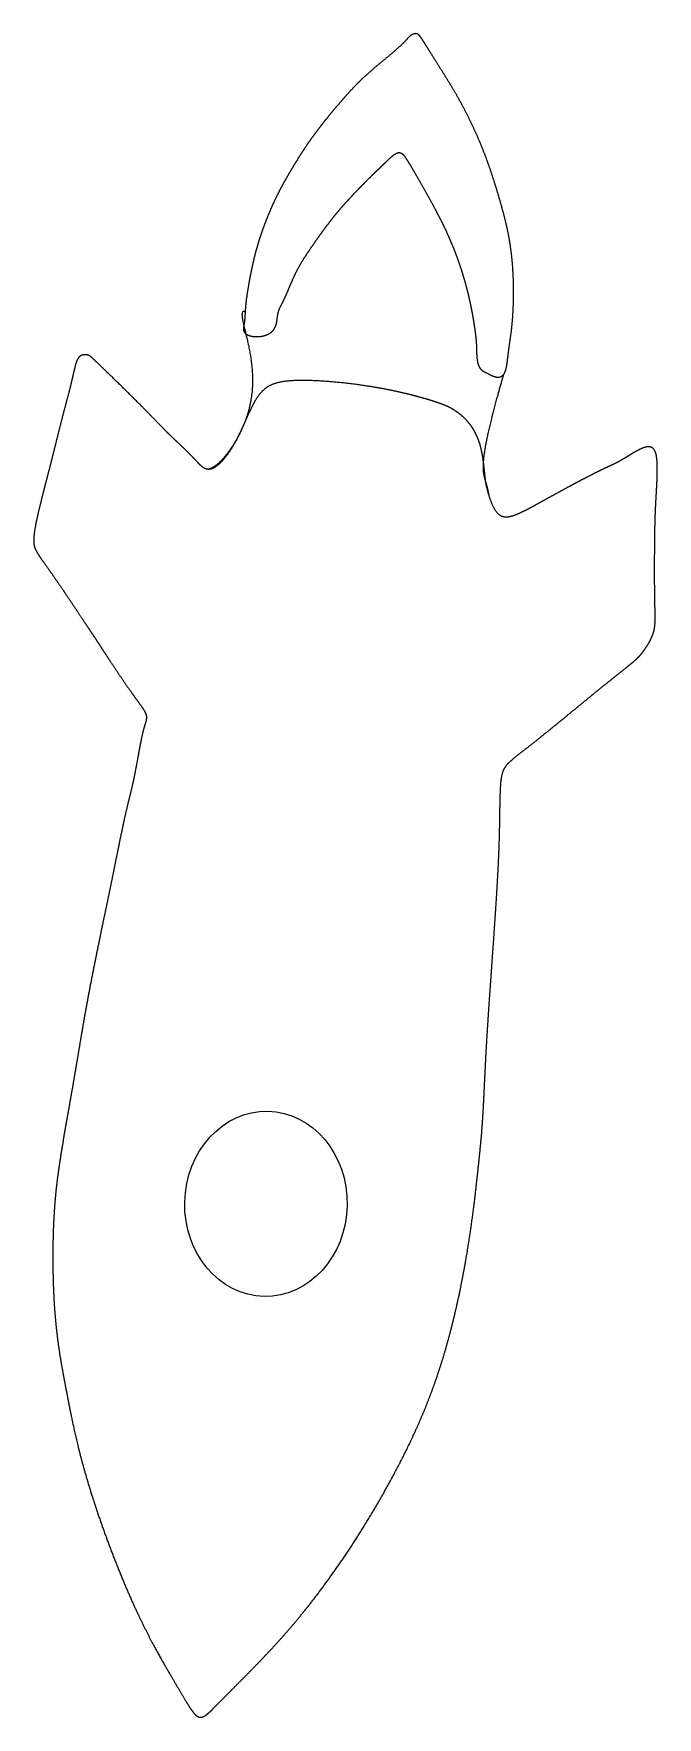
# Model space of a CAD drawing. Header units: millimetres. Extents: x -26.3 to -4.2, y -29.8 to 29.7.
import ezdxf

# ---------------------------------------------------------------- set-up
doc = ezdxf.new("R2010")
doc.units = ezdxf.units.MM
doc.layers.get('0').update_dxf_attribs({"linetype": 'CONTINUOUS'})

msp = doc.modelspace()

# ---------------------------------------------------------------- linework, layer by layer
msp.add_ellipse((-18.048, -11.614), major_axis=(-0.066, -3.271), ratio=0.877003)
for points in [[(-12.623, 29.662), (-12.611, 29.649), (-12.586, 29.618), (-12.545, 29.559), (-12.478, 29.457), (-12.377, 29.296), (-12.262, 29.109), (-12.136, 28.907), (-12.006, 28.699), (-11.874, 28.49), (-11.744, 28.282), (-11.615, 28.074), (-11.487, 27.865), (-11.36, 27.652), (-11.233, 27.431), (-11.106, 27.2), (-10.979, 26.958), (-10.853, 26.706), (-10.728, 26.445), (-10.607, 26.178), (-10.49, 25.909), (-10.38, 25.64), (-10.277, 25.374), (-10.182, 25.113), (-10.095, 24.86), (-10.015, 24.615), (-9.94, 24.378), (-9.871, 24.148), (-9.804, 23.923), (-9.74, 23.701), (-9.678, 23.478), (-9.617, 23.253), (-9.559, 23.019), (-9.504, 22.774), (-9.453, 22.515), (-9.408, 22.239), (-9.369, 21.945), (-9.338, 21.635), (-9.315, 21.312), (-9.301, 20.981), (-9.295, 20.65), (-9.298, 20.326), (-9.309, 20.016), (-9.326, 19.727), (-9.348, 19.464), (-9.374, 19.229), (-9.402, 19.02), (-9.43, 18.833), (-9.455, 18.66), (-9.477, 18.495), (-9.497, 18.331), (-9.515, 18.168), (-9.536, 18.009), (-9.567, 17.864), (-9.612, 17.742), (-9.674, 17.652), (-9.755, 17.6), (-9.852, 17.587), (-9.96, 17.608), (-10.072, 17.653), (-10.181, 17.708), (-10.283, 17.761), (-10.372, 17.808), (-10.446, 17.859), (-10.504, 17.929), (-10.547, 18.025), (-10.577, 18.142), (-10.594, 18.268), (-10.603, 18.391), (-10.606, 18.508), (-10.608, 18.628), (-10.613, 18.76), (-10.624, 18.915), (-10.643, 19.098), (-10.671, 19.305), (-10.705, 19.528), (-10.744, 19.759), (-10.787, 19.986), (-10.83, 20.202), (-10.874, 20.403), (-10.918, 20.591), (-10.963, 20.767), (-11.01, 20.938), (-11.059, 21.107), (-11.112, 21.28), (-11.168, 21.458), (-11.23, 21.642), (-11.297, 21.831), (-11.37, 22.026), (-11.449, 22.225), (-11.533, 22.427), (-11.624, 22.633), (-11.72, 22.841), (-11.823, 23.052), (-11.93, 23.265), (-12.042, 23.479), (-12.157, 23.695), (-12.275, 23.91), (-12.393, 24.123), (-12.511, 24.332), (-12.626, 24.534), (-12.736, 24.725), (-12.84, 24.904), (-12.935, 25.064), (-13.019, 25.204), (-13.091, 25.318), (-13.152, 25.407), (-13.205, 25.47), (-13.255, 25.511), (-13.309, 25.534), (-13.373, 25.535), (-13.453, 25.505), (-13.548, 25.44), (-13.654, 25.35), (-13.762, 25.246), (-13.866, 25.143), (-13.961, 25.049), (-14.05, 24.963), (-14.142, 24.878), (-14.241, 24.784), (-14.354, 24.674), (-14.481, 24.548), (-14.619, 24.408), (-14.763, 24.259), (-14.909, 24.106), (-15.052, 23.954), (-15.19, 23.805), (-15.324, 23.657), (-15.453, 23.507), (-15.581, 23.355), (-15.708, 23.195), (-15.837, 23.028), (-15.968, 22.853), (-16.099, 22.673), (-16.23, 22.49), (-16.359, 22.307), (-16.484, 22.127), (-16.603, 21.95), (-16.715, 21.776), (-16.821, 21.602), (-16.919, 21.427), (-17.011, 21.247), (-17.096, 21.063), (-17.176, 20.876), (-17.253, 20.692), (-17.326, 20.519), (-17.397, 20.361), (-17.464, 20.224), (-17.526, 20.106), (-17.578, 19.999), (-17.616, 19.889), (-17.638, 19.767), (-17.652, 19.626), (-17.675, 19.474), (-17.727, 19.324), (-17.826, 19.193), (-17.979, 19.094), (-18.175, 19.035), (-18.387, 19.018), (-18.582, 19.04), (-18.733, 19.093), (-18.82, 19.17), (-18.849, 19.263), (-18.84, 19.366), (-18.819, 19.475), (-18.802, 19.59), (-18.792, 19.714), (-18.786, 19.852), (-18.777, 20.005), (-18.763, 20.174), (-18.742, 20.355), (-18.714, 20.545), (-18.683, 20.736), (-18.65, 20.927), (-18.616, 21.112), (-18.58, 21.294), (-18.544, 21.472), (-18.505, 21.649), (-18.463, 21.826), (-18.417, 22.007), (-18.365, 22.192), (-18.309, 22.38), (-18.247, 22.573), (-18.18, 22.768), (-18.109, 22.965), (-18.033, 23.162), (-17.954, 23.358), (-17.873, 23.55), (-17.789, 23.738), (-17.703, 23.92), (-17.617, 24.095), (-17.529, 24.265), (-17.44, 24.429), (-17.351, 24.59), (-17.261, 24.747), (-17.169, 24.903), (-17.076, 25.059), (-16.981, 25.214), (-16.884, 25.369), (-16.786, 25.524), (-16.684, 25.679), (-16.58, 25.834), (-16.471, 25.99), (-16.358, 26.147), (-16.24, 26.305), (-16.116, 26.467), (-15.987, 26.63), (-15.853, 26.796), (-15.716, 26.963), (-15.577, 27.129), (-15.437, 27.293), (-15.297, 27.454), (-15.156, 27.613), (-15.013, 27.769), (-14.865, 27.924), (-14.707, 28.081), (-14.538, 28.24), (-14.355, 28.403), (-14.16, 28.57), (-13.956, 28.74), (-13.751, 28.909), (-13.557, 29.071), (-13.383, 29.223), (-13.237, 29.357), (-13.125, 29.471), (-13.043, 29.562), (-12.982, 29.631), (-12.925, 29.681), (-12.862, 29.714), (-12.794, 29.734), (-12.732, 29.738), (-12.69, 29.724), (-12.658, 29.7), (-12.635, 29.676), (-12.623, 29.662)], [(-18.783, 19.897), (-18.806, 19.91), (-18.847, 19.923), (-18.89, 19.908), (-18.909, 19.817), (-18.872, 19.582), (-18.785, 19.232), (-18.671, 18.778), (-18.566, 18.242), (-18.505, 17.651), (-18.523, 17.034), (-18.634, 16.426), (-18.839, 15.857), (-19.093, 15.358), (-19.358, 14.948), (-19.617, 14.637), (-19.812, 14.468), (-19.949, 14.386), (-20.037, 14.351), (-20.08, 14.339)], [(-24.171, 18.264), (-24.19, 18.283), (-24.227, 18.316), (-24.279, 18.354), (-24.34, 18.384), (-24.408, 18.39), (-24.478, 18.385), (-24.558, 18.377), (-24.64, 18.338), (-24.711, 18.237), (-24.77, 18.072), (-24.822, 17.858), (-24.876, 17.618), (-24.935, 17.363), (-25.001, 17.099), (-25.074, 16.824), (-25.151, 16.537), (-25.231, 16.233), (-25.313, 15.914), (-25.396, 15.582), (-25.481, 15.24), (-25.568, 14.891), (-25.656, 14.542), (-25.745, 14.194), (-25.834, 13.852), (-25.921, 13.516), (-26.003, 13.19), (-26.08, 12.876), (-26.147, 12.579), (-26.202, 12.306), (-26.241, 12.065), (-26.26, 11.862), (-26.255, 11.696), (-26.219, 11.554), (-26.147, 11.411), (-26.032, 11.239), (-25.875, 11.018), (-25.682, 10.747), (-25.466, 10.437), (-25.241, 10.108), (-25.021, 9.781), (-24.817, 9.476), (-24.635, 9.202), (-24.471, 8.958), (-24.319, 8.729), (-24.166, 8.498), (-24.002, 8.248), (-23.819, 7.967), (-23.615, 7.655), (-23.395, 7.322), (-23.168, 6.985), (-22.944, 6.66), (-22.737, 6.368), (-22.557, 6.12), (-22.416, 5.922), (-22.319, 5.77), (-22.268, 5.652), (-22.26, 5.553), (-22.282, 5.453), (-22.32, 5.335), (-22.366, 5.185), (-22.414, 4.993), (-22.464, 4.757), (-22.516, 4.484), (-22.57, 4.19), (-22.623, 3.895), (-22.676, 3.615), (-22.727, 3.363), (-22.777, 3.14), (-22.827, 2.93), (-22.881, 2.715), (-22.941, 2.473), (-23.006, 2.193), (-23.077, 1.874), (-23.151, 1.524), (-23.227, 1.158), (-23.302, 0.791), (-23.373, 0.435), (-23.441, 0.098), (-23.506, -0.223), (-23.57, -0.536), (-23.635, -0.851), (-23.704, -1.18), (-23.778, -1.532), (-23.857, -1.911), (-23.941, -2.315), (-24.028, -2.74), (-24.116, -3.176), (-24.203, -3.616), (-24.286, -4.05), (-24.365, -4.472), (-24.439, -4.879), (-24.508, -5.272), (-24.573, -5.655), (-24.637, -6.035), (-24.701, -6.417), (-24.767, -6.807), (-24.836, -7.209), (-24.907, -7.624), (-24.982, -8.047), (-25.057, -8.475), (-25.132, -8.901), (-25.204, -9.32), (-25.272, -9.726), (-25.334, -10.117), (-25.389, -10.494), (-25.437, -10.862), (-25.478, -11.228), (-25.511, -11.599), (-25.538, -11.982), (-25.558, -12.385), (-25.572, -12.81), (-25.579, -13.257), (-25.579, -13.72), (-25.572, -14.192), (-25.557, -14.667), (-25.533, -15.134), (-25.5, -15.587), (-25.459, -16.017), (-25.411, -16.422), (-25.357, -16.802), (-25.299, -17.157), (-25.239, -17.494), (-25.179, -17.818), (-25.118, -18.137), (-25.057, -18.461), (-24.992, -18.797), (-24.921, -19.154), (-24.84, -19.54), (-24.744, -19.962), (-24.631, -20.422), (-24.496, -20.923), (-24.34, -21.463), (-24.162, -22.037), (-23.964, -22.636), (-23.749, -23.249), (-23.52, -23.866), (-23.282, -24.474), (-23.04, -25.062), (-22.798, -25.62), (-22.56, -26.139), (-22.329, -26.615), (-22.108, -27.046), (-21.898, -27.435), (-21.698, -27.789), (-21.509, -28.115), (-21.33, -28.421), (-21.16, -28.71), (-20.999, -28.984), (-20.85, -29.235), (-20.713, -29.452), (-20.592, -29.619), (-20.484, -29.726), (-20.387, -29.769), (-20.291, -29.757), (-20.187, -29.701), (-20.093, -29.625), (-20.016, -29.553), (-19.961, -29.497), (-19.934, -29.468)], [(-19.934, -29.468), (-19.89, -29.424), (-19.802, -29.336), (-19.67, -29.203), (-19.493, -29.025), (-19.268, -28.8), (-19.042, -28.571), (-18.812, -28.34), (-18.58, -28.104), (-18.345, -27.862), (-18.105, -27.613), (-17.862, -27.354), (-17.615, -27.085), (-17.362, -26.802), (-17.105, -26.505), (-16.844, -26.192), (-16.579, -25.865), (-16.311, -25.521), (-16.04, -25.163), (-15.769, -24.79), (-15.497, -24.404), (-15.226, -24.005), (-14.956, -23.596), (-14.69, -23.177), (-14.426, -22.75), (-14.167, -22.316), (-13.912, -21.876), (-13.663, -21.429), (-13.42, -20.978), (-13.184, -20.52), (-12.956, -20.055), (-12.735, -19.58), (-12.523, -19.095), (-12.32, -18.596), (-12.127, -18.083), (-11.944, -17.555), (-11.772, -17.011), (-11.611, -16.453), (-11.462, -15.884), (-11.324, -15.309), (-11.198, -14.732), (-11.085, -14.162), (-10.984, -13.606), (-10.894, -13.07), (-10.816, -12.561), (-10.749, -12.084), (-10.692, -11.645), (-10.644, -11.244), (-10.603, -10.882), (-10.568, -10.555), (-10.537, -10.259), (-10.509, -9.988), (-10.483, -9.734), (-10.458, -9.487), (-10.435, -9.24), (-10.413, -8.982), (-10.393, -8.708), (-10.374, -8.411), (-10.357, -8.09), (-10.34, -7.747), (-10.323, -7.383), (-10.305, -7.001), (-10.285, -6.603), (-10.263, -6.19), (-10.238, -5.765), (-10.211, -5.326), (-10.181, -4.873), (-10.15, -4.408), (-10.116, -3.931), (-10.082, -3.443), (-10.047, -2.948), (-10.012, -2.45), (-9.977, -1.954), (-9.944, -1.466), (-9.913, -0.99), (-9.884, -0.531), (-9.858, -0.091), (-9.836, 0.328), (-9.818, 0.729), (-9.803, 1.113), (-9.793, 1.484), (-9.786, 1.845), (-9.781, 2.195), (-9.776, 2.532), (-9.769, 2.849), (-9.758, 3.134), (-9.737, 3.379), (-9.702, 3.578), (-9.65, 3.733), (-9.575, 3.859), (-9.473, 3.972), (-9.345, 4.086), (-9.194, 4.208), (-9.024, 4.341), (-8.836, 4.486), (-8.627, 4.65), (-8.389, 4.839), (-8.117, 5.059), (-7.806, 5.313), (-7.457, 5.599), (-7.079, 5.91), (-6.687, 6.231), (-6.301, 6.546), (-5.94, 6.837), (-5.622, 7.091), (-5.359, 7.3), (-5.155, 7.464), (-5, 7.593), (-4.879, 7.707), (-4.774, 7.826), (-4.672, 7.961), (-4.573, 8.11), (-4.483, 8.264), (-4.408, 8.417), (-4.352, 8.569), (-4.316, 8.722), (-4.298, 8.889), (-4.294, 9.086), (-4.298, 9.327), (-4.305, 9.623), (-4.311, 9.97), (-4.314, 10.355), (-4.315, 10.76), (-4.314, 11.165), (-4.312, 11.552), (-4.308, 11.91), (-4.304, 12.238), (-4.297, 12.544), (-4.287, 12.84), (-4.273, 13.138), (-4.255, 13.448), (-4.237, 13.769), (-4.221, 14.094), (-4.215, 14.408), (-4.226, 14.691), (-4.263, 14.923), (-4.339, 15.082), (-4.464, 15.155), (-4.641, 15.137), (-4.854, 15.047), (-5.079, 14.918), (-5.291, 14.784), (-5.476, 14.671), (-5.64, 14.58), (-5.804, 14.501), (-5.99, 14.416), (-6.214, 14.31), (-6.483, 14.177), (-6.796, 14.016), (-7.146, 13.832), (-7.521, 13.63), (-7.907, 13.418), (-8.291, 13.205), (-8.659, 13.001), (-9, 12.821), (-9.303, 12.686), (-9.562, 12.621), (-9.775, 12.673), (-9.943, 12.859), (-10.07, 13.121), (-10.16, 13.389), (-10.221, 13.603), (-10.259, 13.763), (-10.284, 13.899), (-10.303, 14.049), (-10.321, 14.232), (-10.343, 14.449), (-10.373, 14.692), (-10.415, 14.949), (-10.477, 15.21), (-10.565, 15.466), (-10.682, 15.707), (-10.827, 15.926), (-10.994, 16.12), (-11.175, 16.283), (-11.363, 16.417), (-11.551, 16.525), (-11.743, 16.612), (-11.946, 16.687), (-12.168, 16.76), (-12.419, 16.835), (-12.706, 16.915), (-13.036, 17), (-13.411, 17.088), (-13.83, 17.175), (-14.289, 17.256), (-14.777, 17.33), (-15.28, 17.392), (-15.78, 17.44), (-16.261, 17.472), (-16.705, 17.485), (-17.099, 17.478), (-17.436, 17.447), (-17.712, 17.389), (-17.935, 17.3), (-18.116, 17.177), (-18.268, 17.017), (-18.401, 16.822), (-18.525, 16.596), (-18.645, 16.346), (-18.764, 16.081), (-18.885, 15.808), (-19.013, 15.535), (-19.152, 15.267), (-19.303, 15.011), (-19.468, 14.776), (-19.642, 14.573), (-19.818, 14.42), (-19.984, 14.334), (-20.133, 14.326), (-20.268, 14.393), (-20.401, 14.517), (-20.544, 14.675), (-20.705, 14.846), (-20.879, 15.019), (-21.059, 15.189), (-21.236, 15.354), (-21.407, 15.517), (-21.575, 15.683), (-21.749, 15.86), (-21.937, 16.055), (-22.148, 16.273), (-22.39, 16.519), (-22.666, 16.796), (-22.979, 17.108), (-23.333, 17.454), (-23.648, 17.76), (-23.902, 18.006), (-24.08, 18.177), (-24.171, 18.264)], [(-10.158, 13.394), (-10.164, 13.425), (-10.175, 13.486), (-10.192, 13.574), (-10.218, 13.684), (-10.252, 13.812), (-10.289, 13.933), (-10.323, 14.054), (-10.352, 14.188), (-10.369, 14.35), (-10.367, 14.553), (-10.343, 14.811), (-10.293, 15.131), (-10.217, 15.516), (-10.113, 15.966), (-9.983, 16.479), (-9.859, 16.94), (-9.755, 17.313), (-9.68, 17.573), (-9.641, 17.706)]]:
    msp.add_open_spline(points, degree=5)

doc.saveas('drawing.dxf')
